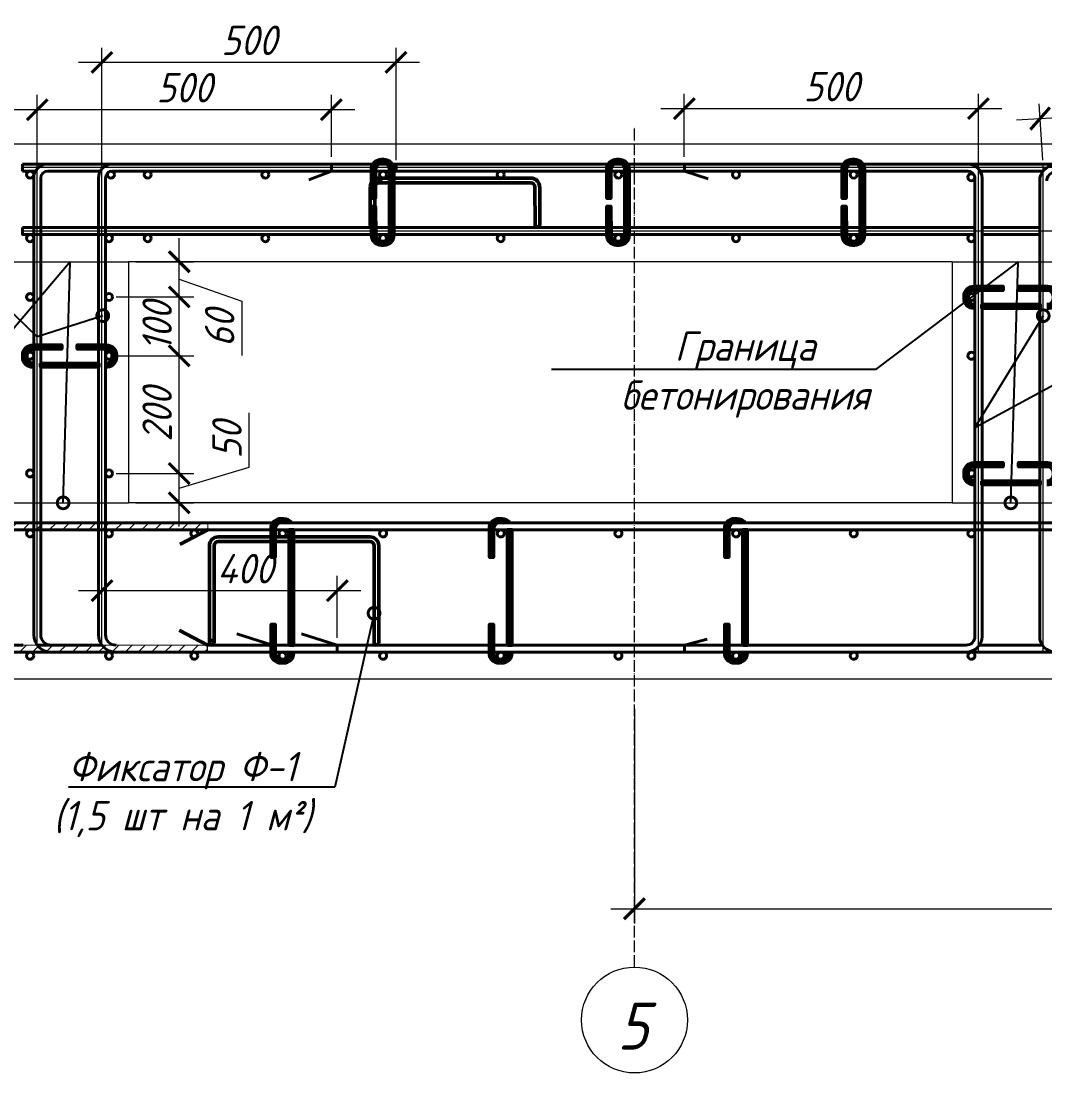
# Model space of a CAD drawing. Header units: millimetres. Extents: x 504091 to 2165846, y 135022 to 442887.
# Drawn here: x 1037209 to 1038949, y 185006 to 186795 of the extents above; entities that cross this region are included whole.
import ezdxf
from ezdxf import colors
from ezdxf.entities.mleader import LeaderData, LeaderLine
from ezdxf.math import Vec2, Vec3

# ---------------------------------------------------------------- set-up
doc = ezdxf.new("R2010")
doc.units = ezdxf.units.MM
doc.linetypes.add('ADSK_Линия сетки', pattern=[25, 20, -2.5, 0, -2.5])
doc.linetypes.add('осеваяX2', pattern=[4, 2.5, -0.5, 0.5, -0.5])
doc.layers.get('Defpoints').update_dxf_attribs({"color": 255})
doc.layers.add('!Defpoints', color=255, linetype='Continuous', lineweight=5, plot=False)
for name, color, linetype, lineweight in [('Арматура 12', 26, 'Continuous', 50), ('К_Арматура 8', 134, 'Continuous', 50), ('КР_Арматура 12', 174, 'Continuous', 40), ('Монолит тонкий', 204, 'Continuous', 9), ('ОПАЛУБКА', 32, 'Continuous', 30), ('Оси', 165, 'осеваяX2', 13), ('Размер', 7, 'Continuous', 13), ('Размеры КР', 164, 'Continuous', 9)]:
    doc.layers.add(name, color=color, linetype=linetype, lineweight=lineweight)
doc.styles.add('GOST 2.304_new', font='isocpeur.ttf', dxfattribs={"width": 0.9, "oblique": 15})
doc.linetypes.add('зигзаг', pattern='A,0.00254,-5.08,[131,ltypeshp.shx,S=5.08,R=0,X=-5.08,Y=0],-10.16,[131,ltypeshp.shx,S=5.08,R=180,X=5.08,Y=0],-5.08', length=20.32254)
doc.dimstyles.new('SPDS 1_20', dxfattribs={"dimscale": 20, "dimtxt": 2.5, "dimasz": 1.77, "dimexe": 1.25, "dimexo": 0.625, "dimtad": 1, "dimdec": 0, "dimrnd": 0.001, "dimtxsty": 'GOST 2.304_new', "dimblk": 'ARCHTICK', "dimcen": 2.5, "dimdle": 2, "dimclrt": 256, "dimadec": 0, "dimazin": 2, "dimtfac": 0.75, "dimtdec": 0, "dimtmove": 1, "dimatfit": 3, "dimfxl": 0, "dimtolj": 1, "dimlwd": 9, "dimlwe": 9, "dimarcsym": 0})

# ---------------------------------------------------------------- blocks, each defined once
blk = doc.blocks.new('_ArchTick')
at = {"color": 0, "linetype": 'ByBlock', "const_width": 0.15}
blk.add_lwpolyline([(-0.5, -0.5), (0.5, 0.5)], dxfattribs=at)
blk = doc.blocks.new('*D1926')
at = {"layer": 'Defpoints', "color": 0, "lineweight": 20, "transparency": 16777216}
for p in [(1038251.5, 185637.5), (1046151.5, 185470.9), (1046151.5, 185285.4)]:
    blk.add_point(p, dxfattribs=at)
at = {"layer": 'Размеры КР', "color": 0, "lineweight": 9, "transparency": 16777216}
for p, q in [((1038251.5, 185625), (1038251.5, 185260.4)), ((1046151.5, 185458.4), (1046151.5, 185260.4)), ((1038211.5, 185285.4), (1046191.5, 185285.4))]:
    blk.add_line(p, q, dxfattribs=at)
at = {"layer": 'Размеры КР', "color": 0, "lineweight": 9, "transparency": 16777216, "xscale": 35.4, "yscale": 35.4, "zscale": 35.4, "rotation": 180}
blk.add_blockref('_ArchTick', (1038251.5, 185285.4), dxfattribs=at)
at = {"layer": 'Размеры КР', "color": 0, "lineweight": 9, "transparency": 16777216, "xscale": 35.4, "yscale": 35.4, "zscale": 35.4}
blk.add_blockref('_ArchTick', (1046151.5, 185285.4), dxfattribs=at)
at = {"layer": 'Размеры КР', "lineweight": 20, "transparency": 16777216, "insert": (1042201.5, 185322.9), "char_height": 50, "attachment_point": 5, "style": 'GOST 2.304_new'}
blk.add_mtext('\\A1;7900', dxfattribs=at)
blk = doc.blocks.new('_DotSmall')
at = {"color": 0, "linetype": 'ByBlock', "lineweight": 35, "const_width": 0.5}
blk.add_lwpolyline([(-0.0625, 0, 1), (0.0625, 0, 1)], format="xyb", close=True, dxfattribs=at)
blk = doc.blocks.new('A$C433aea4c')
at = {"layer": 'К_Арматура 8', "ltscale": 40}
for p, q in [((98.2, 40.5), (356.2, 40.5)), ((83.2, 25.5), (83.2, -139.5)), ((91.2, 25.5), (91.2, -139.5)), ((98.2, 32.5), (356.2, 32.5)), ((363.2, 25.5), (363.2, -139.5)), ((371.2, 25.5), (371.2, -139.5))]:
    blk.add_line(p, q, dxfattribs=at)
blk.add_circle((87.2, -139.5), 4, dxfattribs=at)
for centre, radius, start, end in [((98.2, 25.5), 15, 90, 180), ((356.2, 25.5), 15, 0, 90), ((98.2, 25.5), 7, 90, 180), ((356.2, 25.5), 7, 0, 90), ((367.2, -139.5), 4, 180, 0)]:
    blk.add_arc(centre, radius, start, end, dxfattribs=at)
blk = doc.blocks.new('*D1928')
at = {"layer": 'Defpoints', "color": 0, "lineweight": 20, "transparency": 16777216}
for p in [(1037346.2, 185826), (1037346.2, 185785.3), (1037746.2, 185733.4)]:
    blk.add_point(p, dxfattribs=at)
at = {"layer": 'Размеры КР', "color": 0, "lineweight": 9, "transparency": 16777216}
for p, q in [((1037346.2, 185797.8), (1037346.2, 185851)), ((1037746.2, 185745.9), (1037746.2, 185851)), ((1037786.2, 185826), (1037306.2, 185826))]:
    blk.add_line(p, q, dxfattribs=at)
at = {"layer": 'Размеры КР', "color": 0, "lineweight": 9, "transparency": 16777216, "xscale": 35.4, "yscale": 35.4, "zscale": 35.4, "rotation": 180}
blk.add_blockref('_ArchTick', (1037346.2, 185826), dxfattribs=at)
at = {"layer": 'Размеры КР', "color": 0, "lineweight": 9, "transparency": 16777216, "xscale": 35.4, "yscale": 35.4, "zscale": 35.4}
blk.add_blockref('_ArchTick', (1037746.2, 185826), dxfattribs=at)
at = {"layer": 'Размеры КР', "lineweight": 20, "transparency": 16777216, "insert": (1037589.8, 185863.5), "char_height": 50, "attachment_point": 5, "style": 'GOST 2.304_new'}
blk.add_mtext('\\A1;400', dxfattribs=at)
blk = doc.blocks.new('*D1950')
at = {"layer": 'Defpoints', "color": 0, "lineweight": 20, "transparency": 16777216}
for p in [(1037358.2, 186025.4), (1037477.6, 186025.4), (1037391.2, 185975.4)]:
    blk.add_point(p, dxfattribs=at)
at = {"layer": 'Размеры КР', "color": 0, "lineweight": 9, "transparency": 16777216}
for p, q in [((1037596.3, 186036), (1037596.3, 186128.4)), ((1037477.6, 185935.4), (1037477.6, 186065.4)), ((1037477.6, 186000.4), (1037596.3, 186036)), ((1037370.7, 186025.4), (1037502.6, 186025.4)), ((1037403.7, 185975.4), (1037502.6, 185975.4))]:
    blk.add_line(p, q, dxfattribs=at)
at = {"layer": 'Размеры КР', "color": 0, "lineweight": 9, "transparency": 16777216, "xscale": 35.4, "yscale": 35.4, "zscale": 35.4}
for p, rotation in [((1037477.6, 186025.4), 90), ((1037477.6, 185975.4), 270)]:
    blk.add_blockref('_ArchTick', p, dxfattribs=dict(at, rotation=rotation))
at = {"layer": 'Размеры КР', "lineweight": 20, "transparency": 16777216, "insert": (1037558.8, 186082.2), "char_height": 50, "attachment_point": 5, "rotation": 90, "style": 'GOST 2.304_new'}
blk.add_mtext('\\A1;50', dxfattribs=at)
blk = doc.blocks.new('*D1951')
at = {"layer": 'Defpoints', "color": 0, "lineweight": 20, "transparency": 16777216}
for p in [(1037358.2, 186225.4), (1037477.6, 186225.4), (1037358.2, 186025.4)]:
    blk.add_point(p, dxfattribs=at)
at = {"layer": 'Размеры КР', "color": 0, "lineweight": 9, "transparency": 16777216}
for p, q in [((1037477.6, 185985.4), (1037477.6, 186265.4)), ((1037370.7, 186225.4), (1037502.6, 186225.4)), ((1037370.7, 186025.4), (1037502.6, 186025.4))]:
    blk.add_line(p, q, dxfattribs=at)
at = {"layer": 'Размеры КР', "color": 0, "lineweight": 9, "transparency": 16777216, "xscale": 35.4, "yscale": 35.4, "zscale": 35.4}
for p, rotation in [((1037477.6, 186225.4), 90), ((1037477.6, 186025.4), 270)]:
    blk.add_blockref('_ArchTick', p, dxfattribs=dict(at, rotation=rotation))
at = {"layer": 'Размеры КР', "lineweight": 20, "transparency": 16777216, "insert": (1037440.1, 186125.4), "char_height": 50, "attachment_point": 5, "rotation": 90, "style": 'GOST 2.304_new'}
blk.add_mtext('\\A1;200', dxfattribs=at)
blk = doc.blocks.new('*D1952')
at = {"layer": 'Defpoints', "color": 0, "lineweight": 20, "transparency": 16777216}
for p in [(1037358.2, 186325.4), (1037477.6, 186325.4), (1037358.2, 186225.4)]:
    blk.add_point(p, dxfattribs=at)
at = {"layer": 'Размеры КР', "color": 0, "lineweight": 9, "transparency": 16777216}
for p, q in [((1037477.6, 186185.4), (1037477.6, 186365.4)), ((1037370.7, 186325.4), (1037502.6, 186325.4)), ((1037370.7, 186225.4), (1037502.6, 186225.4))]:
    blk.add_line(p, q, dxfattribs=at)
at = {"layer": 'Размеры КР', "color": 0, "lineweight": 9, "transparency": 16777216, "xscale": 35.4, "yscale": 35.4, "zscale": 35.4}
for p, rotation in [((1037477.6, 186325.4), 90), ((1037477.6, 186225.4), 270)]:
    blk.add_blockref('_ArchTick', p, dxfattribs=dict(at, rotation=rotation))
at = {"layer": 'Размеры КР', "lineweight": 20, "transparency": 16777216, "insert": (1037440.1, 186275.4), "char_height": 50, "attachment_point": 5, "rotation": 90, "style": 'GOST 2.304_new'}
blk.add_mtext('\\A1;100', dxfattribs=at)
blk = doc.blocks.new('*D1953')
at = {"layer": 'Defpoints', "color": 0, "lineweight": 20, "transparency": 16777216}
for p in [(1037391.2, 186385.4), (1037477.6, 186385.4), (1037358.2, 186325.4)]:
    blk.add_point(p, dxfattribs=at)
at = {"layer": 'Размеры КР', "color": 0, "lineweight": 9, "transparency": 16777216}
for p, q in [((1037477.6, 186285.4), (1037477.6, 186425.4)), ((1037403.7, 186385.4), (1037502.6, 186385.4)), ((1037477.6, 186355.4), (1037583.8, 186318.3)), ((1037370.7, 186325.4), (1037502.6, 186325.4)), ((1037583.8, 186318.3), (1037583.8, 186225.9))]:
    blk.add_line(p, q, dxfattribs=at)
at = {"layer": 'Размеры КР', "color": 0, "lineweight": 9, "transparency": 16777216, "xscale": 35.4, "yscale": 35.4, "zscale": 35.4}
for p, rotation in [((1037477.6, 186385.4), 90), ((1037477.6, 186325.4), 270)]:
    blk.add_blockref('_ArchTick', p, dxfattribs=dict(at, rotation=rotation))
at = {"layer": 'Размеры КР', "lineweight": 20, "transparency": 16777216, "insert": (1037546.3, 186272.1), "char_height": 50, "attachment_point": 5, "rotation": 90, "style": 'GOST 2.304_new'}
blk.add_mtext('\\A1;60', dxfattribs=at)
blk = doc.blocks.new('*D1954')
at = {"layer": 'Defpoints', "color": 0, "lineweight": 20, "transparency": 16777216}
for p in [(1039440.5, 186660.1), (1039445.7, 186576.7), (1038946.2, 186545.4)]:
    blk.add_point(p, dxfattribs=at)
at = {"layer": 'Размеры КР', "color": 0, "lineweight": 9, "transparency": 16777216}
for p, q in [((1039444.9, 186589.2), (1039438.9, 186685)), ((1038901.1, 186626.3), (1039480.4, 186662.6)), ((1038945.5, 186557.9), (1038939.5, 186653.7))]:
    blk.add_line(p, q, dxfattribs=at)
at = {"layer": 'Размеры КР', "color": 0, "lineweight": 9, "transparency": 16777216, "xscale": 35.4, "yscale": 35.4, "zscale": 35.4}
for p, rotation in [((1039440.5, 186660.1), 3.586436137885554), ((1038941, 186628.8), 183.5864361378856)]:
    blk.add_blockref('_ArchTick', p, dxfattribs=dict(at, rotation=rotation))
at = {"layer": 'Размеры КР', "lineweight": 20, "transparency": 16777216, "insert": (1039188.4, 186681.8), "char_height": 50, "attachment_point": 5, "rotation": 3.5864, "style": 'GOST 2.304_new'}
blk.add_mtext('\\A1;500', dxfattribs=at)
blk = doc.blocks.new('*D1955')
at = {"layer": 'Defpoints', "color": 0, "lineweight": 20, "transparency": 16777216}
for p in [(1038836.2, 186645.6), (1038336.2, 186551.4), (1038836.2, 186525.7)]:
    blk.add_point(p, dxfattribs=at)
at = {"layer": 'Размеры КР', "color": 0, "lineweight": 9, "transparency": 16777216}
for p, q in [((1038336.2, 186563.9), (1038336.2, 186670.6)), ((1038836.2, 186538.2), (1038836.2, 186670.6)), ((1038296.2, 186645.6), (1038876.2, 186645.6))]:
    blk.add_line(p, q, dxfattribs=at)
at = {"layer": 'Размеры КР', "color": 0, "lineweight": 9, "transparency": 16777216, "xscale": 35.4, "yscale": 35.4, "zscale": 35.4, "rotation": 180}
blk.add_blockref('_ArchTick', (1038336.2, 186645.6), dxfattribs=at)
at = {"layer": 'Размеры КР', "color": 0, "lineweight": 9, "transparency": 16777216, "xscale": 35.4, "yscale": 35.4, "zscale": 35.4}
blk.add_blockref('_ArchTick', (1038836.2, 186645.6), dxfattribs=at)
at = {"layer": 'Размеры КР', "lineweight": 20, "transparency": 16777216, "insert": (1038586.2, 186683.1), "char_height": 50, "attachment_point": 5, "style": 'GOST 2.304_new'}
blk.add_mtext('\\A1;500', dxfattribs=at)
blk = doc.blocks.new('*D1956')
at = {"layer": 'Defpoints', "color": 0, "lineweight": 20, "transparency": 16777216}
for p in [(1037346.2, 186724.2), (1037346.2, 186567.5), (1037846.2, 186545.4)]:
    blk.add_point(p, dxfattribs=at)
at = {"layer": 'Размеры КР', "color": 0, "lineweight": 9, "transparency": 16777216}
for p, q in [((1037346.2, 186580), (1037346.2, 186749.2)), ((1037846.2, 186557.9), (1037846.2, 186749.2)), ((1037886.2, 186724.2), (1037306.2, 186724.2))]:
    blk.add_line(p, q, dxfattribs=at)
at = {"layer": 'Размеры КР', "color": 0, "lineweight": 9, "transparency": 16777216, "xscale": 35.4, "yscale": 35.4, "zscale": 35.4, "rotation": 180}
blk.add_blockref('_ArchTick', (1037346.2, 186724.2), dxfattribs=at)
at = {"layer": 'Размеры КР', "color": 0, "lineweight": 9, "transparency": 16777216, "xscale": 35.4, "yscale": 35.4, "zscale": 35.4}
blk.add_blockref('_ArchTick', (1037846.2, 186724.2), dxfattribs=at)
at = {"layer": 'Размеры КР', "lineweight": 20, "transparency": 16777216, "insert": (1037596.2, 186761.7), "char_height": 50, "attachment_point": 5, "style": 'GOST 2.304_new'}
blk.add_mtext('\\A1;500', dxfattribs=at)
blk = doc.blocks.new('*D1957')
at = {"layer": 'Defpoints', "color": 0, "lineweight": 20, "transparency": 16777216}
for p in [(1037236.2, 186643.8), (1037236.2, 186570), (1037736.2, 186551.4)]:
    blk.add_point(p, dxfattribs=at)
at = {"layer": 'Размеры КР', "color": 0, "lineweight": 9, "transparency": 16777216}
for p, q in [((1037236.2, 186582.5), (1037236.2, 186668.8)), ((1037736.2, 186563.9), (1037736.2, 186668.8)), ((1037776.2, 186643.8), (1037196.2, 186643.8))]:
    blk.add_line(p, q, dxfattribs=at)
at = {"layer": 'Размеры КР', "color": 0, "lineweight": 9, "transparency": 16777216, "xscale": 35.4, "yscale": 35.4, "zscale": 35.4, "rotation": 180}
blk.add_blockref('_ArchTick', (1037236.2, 186643.8), dxfattribs=at)
at = {"layer": 'Размеры КР', "color": 0, "lineweight": 9, "transparency": 16777216, "xscale": 35.4, "yscale": 35.4, "zscale": 35.4}
blk.add_blockref('_ArchTick', (1037736.2, 186643.8), dxfattribs=at)
at = {"layer": 'Размеры КР', "lineweight": 20, "transparency": 16777216, "insert": (1037486.2, 186681.3), "char_height": 50, "attachment_point": 5, "style": 'GOST 2.304_new'}
blk.add_mtext('\\A1;500', dxfattribs=at)
blk = doc.blocks.new('A$Ce55ac447')
at = {"layer": 'К_Арматура 8', "ltscale": 40}
for p, q in [((-7.2, 21.1), (250.3, 37.5)), ((-6.7, 13.1), (250.8, 29.5)), ((258.2, 23), (262.4, -41.2)), ((266.2, 23.5), (270.4, -40.7)), ((-21.2, 5.1), (-17, -59.1)), ((-13.2, 5.6), (-9, -58.6))]:
    blk.add_line(p, q, dxfattribs=at)
blk.add_circle((-13, -58.8), 4, dxfattribs=at)
for centre, radius, start, end in [((251.2, 22.6), 15, 3.6597, 93.6597), ((-6.3, 6.1), 15, 93.6597, 183.6597), ((251.2, 22.6), 7, 3.6597, 93.6597), ((-6.3, 6.1), 7, 93.6597, 183.6597), ((266.4, -40.9), 4, 183.6597, 3.6597)]:
    blk.add_arc(centre, radius, start, end, dxfattribs=at)

msp = doc.modelspace()

# ---------------------------------------------------------------- hatches: boundary and pattern name
at = {"layer": 'Размер', "lineweight": 13, "transparency": 33554687}
h = msp.add_hatch(dxfattribs=at)
h.set_pattern_fill('ANSI31', color=256, scale=5)
h.set_pattern_definition([(45, (-17287.198, -22023.362), (-11.22532015, 11.22532015), [])])
edge = h.paths.add_edge_path()
edge.add_line((1037526.218, 185941.3877), (1036941.2328, 185941.3877))
edge.add_arc((1036941.2328, 185919.4877), 21.9, 90, 180)
edge.add_line((1036919.3328, 185919.4877), (1036919.3328, 185743.2877))
edge.add_arc((1036941.2328, 185743.2877), 21.9, 180, 270)
edge.add_line((1036941.2328, 185721.3877), (1037525.4349, 185721.3877))
edge.add_line((1037525.4349, 185721.3877), (1037525.4349, 185733.3877))
edge.add_line((1037525.4349, 185733.3877), (1036941.2328, 185733.3877))
edge.add_arc((1036941.2328, 185743.2877), 9.9, 180, 270, ccw=False)
edge.add_line((1036931.3328, 185743.2877), (1036931.3328, 185919.4877))
edge.add_arc((1036941.2328, 185919.4877), 9.9, 90, 180, ccw=False)
edge.add_line((1036941.2328, 185929.3877), (1037526.218, 185929.3877))
edge.add_line((1037526.218, 185929.3877), (1037526.218, 185941.3877))

# ---------------------------------------------------------------- linework, layer by layer
at = {"layer": '!Defpoints', "lineweight": 15, "ltscale": 100}
for p, q in [((1037236.2412, 185731.3697), (1037236.2412, 186585.3979)), ((1037346.2412, 185731.3697), (1037346.2412, 186585.3979))]:
    msp.add_line(p, q, dxfattribs=at)
at = {"layer": '!Defpoints', "lineweight": 20}
for p, q in [((1038993.4328, 186545.3979), (1037211.2412, 186545.3979)), ((1038996.814, 186437.3979), (1037211.2412, 186437.3979))]:
    msp.add_line(p, q, dxfattribs=at)
for points in [[(1038836.2412, 185721.3877), (1038836.2412, 186551.3979)], [(1038946.2412, 185721.3877), (1038946.2412, 186551.3979)]]:
    msp.add_lwpolyline(points, dxfattribs=at)
at = {"layer": 'Арматура 12', "lineweight": 53, "ltscale": 20}
for p, q in [((1037526.218, 185929.3877), (1037478.7918, 185904.6011)), ((1037525.4349, 185733.3877), (1037478.0087, 185758.1743))]:
    msp.add_line(p, q, dxfattribs=at)
for points in [[(1037835.7527, 186542.6446, 0.410693838), (1037825.2276, 186552.9256), (1037821.3823, 186552.9209, 0.414213562), (1037810.8952, 186542.408), (1037810.9551, 186493.4925), (1037804.9551, 186493.4851), (1037804.8952, 186542.4007, -0.414213562), (1037821.375, 186558.9209), (1037825.2203, 186558.9256, -0.420495668), (1037841.7534, 186542.0881, -0.420495668)], [(1038235.7527, 186542.6446, 0.410693838), (1038225.2276, 186552.9256), (1038221.3823, 186552.9209, 0.414213562), (1038210.8952, 186542.408), (1038210.9551, 186493.4925), (1038204.9551, 186493.4851), (1038204.8952, 186542.4007, -0.414213562), (1038221.375, 186558.9209), (1038225.2203, 186558.9256, -0.420495668), (1038241.7534, 186542.0881, -0.420495668)], [(1038635.7527, 186542.6446, 0.410693838), (1038625.2276, 186552.9256), (1038621.3823, 186552.9209, 0.414213562), (1038610.8952, 186542.408), (1038610.9551, 186493.4925), (1038604.9551, 186493.4851), (1038604.8952, 186542.4007, -0.414213562), (1038621.375, 186558.9209), (1038625.2203, 186558.9256, -0.420495668), (1038641.7534, 186542.0881, -0.420495668)], [(1037841.8881, 186431.9703), (1037841.8903, 186430.2141, -0.414213562), (1037825.4105, 186413.6939), (1037821.5652, 186413.6892, -0.414213562), (1037805.045, 186430.169), (1037804.9851, 186479.0989), (1037810.9851, 186479.1062), (1037811.045, 186430.1764, 0.414213562), (1037821.5579, 186419.6892), (1037825.4031, 186419.6939, 0.414213562), (1037835.8903, 186430.2068), (1037835.8881, 186431.9629)], [(1038241.8881, 186431.9703), (1038241.8903, 186430.2141, -0.414213562), (1038225.4105, 186413.6939), (1038221.5652, 186413.6892, -0.414213562), (1038205.045, 186430.169), (1038204.9851, 186479.0989), (1038210.9851, 186479.1062), (1038211.045, 186430.1764, 0.414213562), (1038221.5579, 186419.6892), (1038225.4031, 186419.6939, 0.414213562), (1038235.8903, 186430.2068), (1038235.8881, 186431.9629)], [(1038641.8881, 186431.9703), (1038641.8903, 186430.2141, -0.414213562), (1038625.4105, 186413.6939), (1038621.5652, 186413.6892, -0.414213562), (1038605.045, 186430.169), (1038604.9851, 186479.0989), (1038610.9851, 186479.1062), (1038611.045, 186430.1764, 0.414213562), (1038621.5579, 186419.6892), (1038625.4031, 186419.6939, 0.414213562), (1038635.8903, 186430.2068), (1038635.8881, 186431.9629)], [(1038830.2412, 186306.3332), (1038828.7412, 186306.3332, -0.414213562), (1038812.2412, 186322.8332), (1038812.2412, 186326.6785, -0.414213562), (1038828.7412, 186343.1785), (1038877.6711, 186343.1785), (1038877.6711, 186337.1785), (1038828.7412, 186337.1785, 0.414213562), (1038818.2412, 186326.6785), (1038818.2412, 186322.8332, 0.414213562), (1038828.7412, 186312.3332), (1038830.2412, 186312.3332)], [(1038952.2412, 186312.4389, 0.460305877), (1038964.2412, 186322.8332), (1038964.2412, 186326.6785, 0.414213562), (1038953.7412, 186337.1785), (1038904.8256, 186337.1785), (1038904.8256, 186343.1785), (1038953.7412, 186343.1785, -0.414213562), (1038970.2412, 186326.6785), (1038970.2412, 186322.8332, -0.441038441), (1038952.2412, 186306.3845, -0.242110317)], [(1037230.2412, 186206.3332), (1037228.7412, 186206.3332, -0.414213562), (1037212.2412, 186222.8332), (1037212.2412, 186226.6785, -0.414213562), (1037228.7412, 186243.1785), (1037277.6711, 186243.1785), (1037277.6711, 186237.1785), (1037228.7412, 186237.1785, 0.414213562), (1037218.2412, 186226.6785), (1037218.2412, 186222.8332, 0.414213562), (1037228.7412, 186212.3332), (1037230.2412, 186212.3332)], [(1037352.2412, 186212.4389, 0.460305877), (1037364.2412, 186222.8332), (1037364.2412, 186226.6785, 0.414213562), (1037353.7412, 186237.1785), (1037304.8256, 186237.1785), (1037304.8256, 186243.1785), (1037353.7412, 186243.1785, -0.414213562), (1037370.2412, 186226.6785), (1037370.2412, 186222.8332, -0.441038441), (1037352.2412, 186206.3845, -0.242110317)], [(1038830.2412, 186006.3332), (1038828.7412, 186006.3332, -0.414213562), (1038812.2412, 186022.8332), (1038812.2412, 186026.6785, -0.414213562), (1038828.7412, 186043.1785), (1038877.6711, 186043.1785), (1038877.6711, 186037.1785), (1038828.7412, 186037.1785, 0.414213562), (1038818.2412, 186026.6785), (1038818.2412, 186022.8332, 0.414213562), (1038828.7412, 186012.3332), (1038830.2412, 186012.3332)], [(1038952.2412, 186012.4389, 0.460305877), (1038964.2412, 186022.8332), (1038964.2412, 186026.6785, 0.414213562), (1038953.7412, 186037.1785), (1038904.8256, 186037.1785), (1038904.8256, 186043.1785), (1038953.7412, 186043.1785, -0.414213562), (1038970.2412, 186026.6785), (1038970.2412, 186022.8332, -0.441038441), (1038952.2412, 186006.3845, -0.242110317)], [(1037659.0597, 185941.3877, 0.106610568), (1037654.7475, 185942.2916), (1037650.9022, 185942.2916, 0.414213562), (1037640.4022, 185931.7916), (1037640.4022, 185882.8759), (1037634.4022, 185882.8759), (1037634.4022, 185931.7916, -0.414213562), (1037650.9022, 185948.2916), (1037654.7475, 185948.2916, -0.242110317), (1037668.1811, 185941.3877, -0.242110317)], [(1038030.0663, 185941.3927, 0.106610568), (1038025.754, 185942.2966), (1038021.9087, 185942.2966, 0.414213562), (1038011.4087, 185931.7966), (1038011.4087, 185882.8809), (1038005.4087, 185882.8809), (1038005.4087, 185931.7966, -0.414213562), (1038021.9087, 185948.2966), (1038025.754, 185948.2966, -0.242110317), (1038039.1877, 185941.3927, -0.242110317)], [(1038430.0663, 185941.3927, 0.106610568), (1038425.754, 185942.2966), (1038421.9087, 185942.2966, 0.414213562), (1038411.4087, 185931.7966), (1038411.4087, 185882.8809), (1038405.4087, 185882.8809), (1038405.4087, 185931.7966, -0.414213562), (1038421.9087, 185948.2966), (1038425.754, 185948.2966, -0.242110317), (1038439.1877, 185941.3927, -0.242110317)], [(1037671.2475, 185721.3877), (1037671.2475, 185719.6316, -0.414213562), (1037654.7475, 185703.1316), (1037650.9022, 185703.1316, -0.414213562), (1037634.4022, 185719.6316), (1037634.4022, 185768.5614), (1037640.4022, 185768.5614), (1037640.4022, 185719.6316, 0.414213562), (1037650.9022, 185709.1316), (1037654.7475, 185709.1316, 0.414213562), (1037665.2475, 185719.6316), (1037665.2475, 185721.3877)], [(1038042.254, 185721.3927), (1038042.254, 185719.6366, -0.414213562), (1038025.754, 185703.1366), (1038021.9087, 185703.1366, -0.414213562), (1038005.4087, 185719.6366), (1038005.4087, 185768.5664), (1038011.4087, 185768.5664), (1038011.4087, 185719.6366, 0.414213562), (1038021.9087, 185709.1366), (1038025.754, 185709.1366, 0.414213562), (1038036.254, 185719.6366), (1038036.254, 185721.3927)], [(1038442.254, 185721.3927), (1038442.254, 185719.6366, -0.414213562), (1038425.754, 185703.1366), (1038421.9087, 185703.1366, -0.414213562), (1038405.4087, 185719.6366), (1038405.4087, 185768.5664), (1038411.4087, 185768.5664), (1038411.4087, 185719.6366, 0.414213562), (1038421.9087, 185709.1366), (1038425.754, 185709.1366, 0.414213562), (1038436.254, 185719.6366), (1038436.254, 185721.3927)]]:
    msp.add_lwpolyline(points, format="xyb", dxfattribs=at)
for points in [[(1037835.8903, 186430.2068), (1037835.7527, 186542.6446)], [(1037841.7525, 186542.783), (1037841.8903, 186430.2141)], [(1038235.8903, 186430.2068), (1038235.7527, 186542.6446)], [(1038241.7525, 186542.783), (1038241.8903, 186430.2141)], [(1038635.8903, 186430.2068), (1038635.7527, 186542.6446)], [(1038641.7525, 186542.783), (1038641.8903, 186430.2141)]]:
    msp.add_lwpolyline(points, dxfattribs=at)
for points in [[(1038842.2412, 186312.3332), (1038940.2412, 186312.3332), (1038940.2412, 186306.3332), (1038842.2412, 186306.3332)], [(1037242.2412, 186212.3332), (1037340.2412, 186212.3332), (1037340.2412, 186206.3332), (1037242.2412, 186206.3332)], [(1038842.2412, 186012.3332), (1038940.2412, 186012.3332), (1038940.2412, 186006.3332), (1038842.2412, 186006.3332)], [(1037665.2475, 185733.3877), (1037665.2475, 185929.3877), (1037671.2475, 185929.3877), (1037671.2475, 185733.3877)], [(1038036.254, 185733.3927), (1038036.254, 185929.3927), (1038042.254, 185929.3927), (1038042.254, 185733.3927)], [(1038436.254, 185733.3927), (1038436.254, 185929.3927), (1038442.254, 185929.3927), (1038442.254, 185733.3927)]]:
    msp.add_lwpolyline(points, close=True, dxfattribs=at)
at = {"layer": 'Арматура 12', "lineweight": 53, "ltscale": 20, "const_width": 2}
msp.add_lwpolyline([(1037112.6972, 185941.3877), (1036941.2328, 185941.3877, 0.414213562), (1036919.3328, 185919.4877), (1036919.3328, 185743.2877, 0.414213562), (1036941.2328, 185721.3877), (1037525.4349, 185721.3877), (1037525.4349, 185733.3877), (1036941.2328, 185733.3877, -0.414213562), (1036931.3328, 185743.2877), (1036931.3328, 185919.4877, -0.414213562), (1036941.2328, 185929.3877), (1037109.6197, 185929.3877)], format="xyb", dxfattribs=at)
msp.add_lwpolyline([(1037116.4028, 185929.3877), (1037526.218, 185929.3877), (1037526.218, 185941.3877), (1037122.6409, 185941.3877)], dxfattribs=at)
at = {"layer": 'КР_Арматура 12', "ltscale": 12}
for p, q in [((1038993.2449, 186551.3979), (1037211.2412, 186551.3979)), ((1037211.2412, 186551.3979), (1037211.2412, 186539.3979)), ((1037233.4566, 186539.3979), (1037211.2412, 186539.3979)), ((1037343.4566, 186539.3979), (1037254.2412, 186539.3979)), ((1038336.2412, 186539.3979), (1037364.2412, 186539.3979)), ((1037736.2412, 186539.3979), (1037697.9155, 186524.3817)), ((1037736.2412, 186539.3979), (1037736.2412, 186551.3979)), ((1037736.2412, 186539.3979), (1037736.2412, 186551.3979)), ((1037846.2412, 186539.3979), (1037805.96, 186515.8251)), ((1037846.2412, 186539.3979), (1037846.2412, 186551.3979)), ((1038336.2412, 186539.3979), (1038376.5742, 186526.0167)), ((1038946.2412, 186539.3979), (1038839.0445, 186539.3979)), ((1038830.2671, 186443.3979), (1037211.2412, 186443.3979)), ((1038940.2412, 186443.3979), (1038842.2671, 186443.3979)), ((1041030.367, 185929.3877), (1037116.4028, 185929.3877)), ((1041030.3675, 185941.3877), (1037122.6409, 185941.3877)), ((1037636.2412, 185733.3877), (1037575.6833, 185752.5203)), ((1037746.2412, 185733.3877), (1037685.6833, 185752.5203)), ((1037212.2412, 185733.3877), (1037116.4028, 185733.3877)), ((1037346.2412, 185733.3877), (1037236.2412, 185733.3877)), ((1038336.2412, 185733.3877), (1038374.819, 185743.6514)), ((1037525.4349, 185721.3877), (1036911.2412, 185721.3877)), ((1045991.3603, 185721.3877), (1037116.4028, 185721.3877))]:
    msp.add_line(p, q, dxfattribs=at)
for points in [[(1038952.2412, 186522.7414, -0.395996471), (1038966.3029, 186537.712), (1039446.2412, 186567.7931), (1039445.4906, 186579.7696), (1038965.5522, 186549.6885, 0.395996471), (1038940.2412, 186522.7414, -0.395996471)], [(1037260.2412, 185721.3877, -0.414213562), (1037230.2412, 185751.3877), (1037230.2412, 186527.3979, -0.414213562), (1037254.2412, 186551.3979), (1037626.2412, 186551.3979)], [(1037260.2412, 185733.3877, -0.414213562), (1037242.2412, 185751.3877), (1037242.2412, 186527.3979, -0.414213562), (1037254.2412, 186539.3979), (1037343.4566, 186539.3979)], [(1037370.2412, 185721.3877, -0.414213562), (1037340.2412, 185751.3877), (1037340.2412, 186527.3979, -0.414213562), (1037364.2412, 186551.3979), (1037736.2412, 186551.3979)], [(1037370.2412, 185733.3877, -0.414213562), (1037352.2412, 185751.3877), (1037352.2412, 186527.3979, -0.414213562), (1037364.2412, 186539.3979), (1037736.2412, 186539.3979)], [(1038830.2412, 185748.3876), (1038830.2703, 186527.3795, 0.414213562), (1038818.2707, 186539.3799), (1038336.2412, 186539.3979)], [(1038842.2412, 185748.3871), (1038842.2703, 186527.379, 0.414213562), (1038818.2712, 186551.3799), (1038336.2417, 186551.3979)], [(1038336.2412, 185733.3877), (1038815.2412, 185733.3877, 0.414213562), (1038830.2412, 185748.3877), (1038830.2703, 186527.3804)], [(1038815.2416, 185721.3877, 0.414208834), (1038842.2412, 185748.3877), (1038842.2703, 186527.3805)], [(1038967.2408, 185721.3877, -0.414208834), (1038940.2412, 185748.3877), (1038940.2412, 186522.7414)], [(1039446.2412, 185721.3877), (1038967.2412, 185721.3877, -0.414213562), (1038940.2412, 185748.3877), (1038940.2412, 186522.7414)], [(1037520.2097, 185721.3877), (1045835.3603, 185721.3877, 0.000004021), (1045835.3607, 185721.3877, 0.000004021)]]:
    msp.add_lwpolyline(points, format="xyb", dxfattribs=at)
for points in [[(1037364.2412, 186539.3979), (1037626.2412, 186539.3979)], [(1038336.2412, 186539.3979), (1038336.2412, 186551.3979)], [(1038336.2412, 186539.3979), (1038336.2412, 186551.3979)], [(1038830.2667, 186431.3979), (1037211.2412, 186431.3979), (1037211.2412, 186443.3979)], [(1038940.2412, 186431.3979), (1038842.2667, 186431.3979)], [(1037525.4349, 185733.3877), (1038815.2412, 185733.3877)], [(1037636.2412, 185733.3877), (1037636.2412, 185721.3877)], [(1037746.2412, 185733.3877), (1037746.2412, 185721.3877)], [(1038336.2412, 185721.3877), (1038336.2412, 185733.3877)], [(1038837.6912, 185733.3877), (1038944.7913, 185733.3877)]]:
    msp.add_lwpolyline(points, dxfattribs=at)
for centre in [(1037224.2414, 186533.3872), (1037361.485, 186533.3872), (1037424.1215, 186533.3872), (1037624.1215, 186533.3872), (1037824.1215, 186533.3872), (1038024.1215, 186533.3872), (1038224.1215, 186533.3872), (1038424.1215, 186533.3872), (1038624.1215, 186533.3872), (1038824.1214, 186528.9737), (1037224.2412, 186425.3979), (1037358.241, 186425.3979), (1037424.1214, 186425.3979), (1037624.1214, 186425.3979), (1037824.1214, 186425.3979), (1038024.1214, 186425.3979), (1038224.1214, 186425.3979), (1038424.1214, 186425.3979), (1038624.1214, 186425.3979), (1038824.1214, 186425.3979), (1037224.2412, 186325.3979), (1037358.2412, 186325.3979), (1038824.2412, 186325.3979), (1037224.2412, 186225.3979), (1037358.2412, 186225.3979), (1038824.2412, 186225.3979), (1037224.2412, 186025.3979), (1037358.2412, 186025.3979), (1038824.2412, 186025.3979), (1037224.2412, 185923.3877), (1037358.2412, 185923.3877), (1037503.2412, 185923.3877), (1037653.2412, 185923.3877), (1037824.2477, 185923.3927), (1038024.2477, 185923.3927), (1038224.2477, 185923.3927), (1038424.2477, 185923.3927), (1038624.2477, 185923.3927), (1038824.2477, 185923.3927), (1037224.2412, 185715.3877), (1037358.2412, 185715.3877), (1037503.2412, 185715.3877), (1037653.2412, 185715.3877), (1037824.2477, 185715.3927), (1038024.2477, 185715.3927), (1038224.2477, 185715.3927), (1038424.2477, 185715.3927), (1038624.2477, 185715.3927), (1038824.2477, 185715.3927)]:
    msp.add_circle(centre, 6, dxfattribs=at)
at = {"layer": 'Монолит тонкий', "lineweight": 15, "ltscale": 100}
for p, q in [((1038992.1804, 186585.3979), (1037191.2412, 186585.3979)), ((1038791.2412, 186385.3979), (1037391.2412, 186385.3979)), ((1037391.2412, 186385.3979), (1037391.2412, 185975.3979)), ((1038791.2412, 186385.3979), (1038791.2412, 185975.3979)), ((1038791.2412, 185975.3979), (1037391.2412, 185975.3979)), ((1046011.3603, 185675.3979), (1036891.2412, 185675.3979))]:
    msp.add_line(p, q, dxfattribs=at)
at = {"layer": 'Оси', "linetype": 'ADSK_Линия сетки'}
msp.add_line((1038251.5111, 185186.0738), (1038251.5111, 186615.3979), dxfattribs=at)
at = {"layer": 'Размеры КР', "lineweight": 20}
for p, q in [((1037352.2412, 186551.3979), (1037736.2412, 186551.3979)), ((1038830.2712, 186551.3979), (1038336.2412, 186551.3979)), ((1037525.4349, 185721.3877), (1045862.3603, 185721.3877))]:
    msp.add_line(p, q, dxfattribs=at)
at = {"layer": 'Размеры КР', "linetype": 'зигзаг', "lineweight": 20}
for p, q in [((1037191.2412, 186385.3979), (1037391.2412, 186385.3979)), ((1038791.2412, 186385.3979), (1038991.2412, 186385.3979)), ((1037191.2412, 185975.3979), (1037391.2412, 185975.3979)), ((1038791.2412, 185975.3979), (1038991.2412, 185975.3979))]:
    msp.add_line(p, q, dxfattribs=at)
at = {"layer": 'Размеры КР', "lineweight": 20}
msp.add_circle((1038251.5111, 185096.0738), 90, dxfattribs=at)

# ---------------------------------------------------------------- block references
at = {"layer": 'ОПАЛУБКА', "ltscale": 50}
msp.add_blockref('A$C433aea4c', (1037445.6255, 185876.9613), dxfattribs=at)
at = {"layer": 'Размеры КР', "lineweight": 20, "rotation": 356.340299256452}
msp.add_blockref('A$Ce55ac447', (1037823.177, 186505.9169), dxfattribs=at)

# ---------------------------------------------------------------- texts
at = {"layer": 'Оси', "insert": (1038248.627, 185085.8435), "char_height": 80, "width": 98.28, "attachment_point": 5, "line_spacing_factor": 1.022766, "style": 'GOST 2.304_new'}
msp.add_mtext('\\pt20.5712,41.1432,61.7144,82.2856,102.8568,123.4288,144,164.5712,185.1432,205.7144,226.2856,246.8568,267.4288,288,308.5712,329.1432,349.7144,370.2856,390.8568,411.4288,432,452.5712,473.1432,493.7144,514.2856,534.8568,555.4288,576,596.5712,617.1432,637.7144,658.2856;5', dxfattribs=at)

# ---------------------------------------------------------------- dimensions: what is measured, and where the dimension line sits
at = {"layer": 'Размеры КР', "lineweight": 20}
for base, p1, p2, picture, middle in [((1037346.2412, 186724.2171), (1037846.2412, 186545.3979), (1037346.2412, 186567.467), '*D1956', (1037596.2412, 186761.7171)), ((1038836.2412, 186645.5654), (1038336.2417, 186551.3979), (1038836.2412, 186525.6848), '*D1955', (1038586.2414, 186683.0654)), ((1037236.2412, 186643.7922), (1037736.2412, 186551.3979), (1037236.2412, 186569.9804), '*D1957', (1037486.2412, 186681.2922)), ((1046151.5111, 185285.4442), (1038251.5111, 185637.5175), (1046151.5111, 185470.9225), '*D1926', (1042201.5111, 185322.9442))]:
    dim = msp.add_linear_dim(base=base, p1=p1, p2=p2, dimstyle='SPDS 1_20', dxfattribs=at)
    dim.commit()
    dim.dimension.update_dxf_attribs({"geometry": picture, "text_midpoint": middle})
dim = msp.add_aligned_dim(p1=(1038946.2412, 186545.3979), p2=(1039445.6829, 186576.7014), distance=83.5342, dimstyle='SPDS 1_20', dxfattribs=at)
dim.commit()
dim.dimension.update_dxf_attribs({"geometry": '*D1954', "text_midpoint": (1039188.3908, 186681.8469)})
for base, p1, p2, angle, picture, middle in [((1037477.5835, 186385.3979), (1037358.2412, 186325.3979), (1037391.2412, 186385.3979), 90, '*D1953', (1037583.8222, 186305.7972)), ((1037477.5835, 186325.3979), (1037358.2412, 186225.3979), (1037358.2412, 186325.3979), 90, '*D1952', (1037477.5835, 186275.3979)), ((1037346.2412, 185825.9887), (1037746.2412, 185733.3877), (1037346.2412, 185785.2517), 180, '*D1928', (1037589.7607, 185825.9887))]:
    dim = msp.add_linear_dim(base=base, p1=p1, p2=p2, angle=angle, dimstyle='SPDS 1_20', dxfattribs=at)
    dim.commit()
    dim.dimension.update_dxf_attribs({"geometry": picture, "text_midpoint": middle, "dimtype": 160})
for base, p1, p2, picture, middle in [((1037477.5835, 186225.3979), (1037358.2412, 186025.3979), (1037358.2412, 186225.3979), '*D1951', (1037440.0835, 186125.3979)), ((1037477.5835, 186025.3979), (1037391.2412, 185975.3979), (1037358.2412, 186025.3979), '*D1950', (1037558.8335, 186048.5229))]:
    dim = msp.add_linear_dim(base=base, p1=p1, p2=p2, angle=90, dimstyle='SPDS 1_20', dxfattribs=at)
    dim.commit()
    dim.dimension.update_dxf_attribs({"geometry": picture, "text_midpoint": middle})

# ---------------------------------------------------------------- leaders
at = {"layer": 'Размер', "ltscale": 20}
ml = msp.add_multileader_mtext('Standard', dxfattribs=at)
ml.set_content('\\A1;Выпуски В-4\\Pшаг 200', color=256, style='GOST 2.304_new')
ml.set_leader_properties()
ml.set_arrow_properties(name='DOTSMALL')
ml.build(insert=Vec2(0, 0))
ml.multileader.update_dxf_attribs({"text_left_attachment_type": 6, "text_right_attachment_type": 6, "arrow_head_size": 40})
ctx = ml.context
ctx.base_point, ctx.char_height, ctx.arrow_head_size, ctx.landing_gap_size, ctx.plane_origin = Vec3(1036655.207, 186449.9207), 50, 40, 0, Vec3(1015841.958, 332446.715)
ctx.left_attachment, ctx.right_attachment, ctx.text_align_type = 6, 6, 1
notes = []
notes.append((ctx, [(0, (1, 1, 0), (1037036.5019, 186449.9207), (-1, 0), 8, [(0, [(1037347.6199, 186293.5148), (1037236.2412, 186257.4621)], 0, [])])]))
ctx.mtext.insert, ctx.mtext.rotation, ctx.mtext.width, ctx.mtext.alignment, ctx.mtext.flow_direction = Vec3(1036841.8544, 186509.9207), 6.283185307, 537.489827, 2, 5
ml = msp.add_multileader_mtext('Standard', dxfattribs=at)
ml.set_content('\\A1;Выпуски В-4\\Pшаг 200', color=256, style='GOST 2.304_new')
ml.set_leader_properties()
ml.set_arrow_properties(name='DOTSMALL')
ml.build(insert=Vec2(0, 0))
ml.multileader.update_dxf_attribs({"text_left_attachment_type": 6, "text_right_attachment_type": 6, "arrow_head_size": 40})
ctx = ml.context
ctx.base_point, ctx.char_height, ctx.arrow_head_size, ctx.landing_gap_size, ctx.plane_origin = Vec3(1039258.3312, 186332.9138), 50, 40, 0, Vec3(1017440.5793, 332446.715)
ctx.left_attachment, ctx.right_attachment, ctx.text_align_type = 6, 6, 1
notes.append((ctx, [(1, (1, 1, 0), (1039250.3312, 186332.9138), (1, 0), 8, [(0, [(1038946.2412, 186293.5148), (1038830.2412, 186103.2489)], 0, [])])]))
ctx.mtext.insert, ctx.mtext.rotation, ctx.mtext.width, ctx.mtext.alignment, ctx.mtext.flow_direction = Vec3(1039444.9786, 186392.9138), 6.283185307, 537.489827, 2, 5
ml = msp.add_multileader_mtext('Standard', dxfattribs=at)
ml.set_content('\\A1;Граница бетонирования', color=256, style='GOST 2.304_new')
ml.set_leader_properties()
ml.set_arrow_properties(name='DOTSMALL')
ml.build(insert=Vec2(0, 0))
ml.multileader.update_dxf_attribs({"text_left_attachment_type": 6, "text_right_attachment_type": 6, "arrow_head_size": 40})
ctx = ml.context
ctx.base_point, ctx.char_height, ctx.arrow_head_size, ctx.landing_gap_size, ctx.plane_origin = Vec3(1036701.4197, 186201.9646), 50, 40, 0, Vec3(1016188.2053, 332375.788)
ctx.left_attachment, ctx.right_attachment, ctx.text_align_type = 6, 6, 1
notes.append((ctx, [(0, (1, 1, 0), (1037136.8171, 186201.9646), (-1, 0), 8, [(0, [(1037280.3524, 185975.3979), (1037292.5367, 186385.3979)], 0, [])])]))
ctx.mtext.insert, ctx.mtext.rotation, ctx.mtext.width, ctx.mtext.alignment, ctx.mtext.flow_direction = Vec3(1036915.1184, 186266.9646), 6.283185307, 537.489827, 2, 5
ml = msp.add_multileader_mtext('Standard', dxfattribs=at)
ml.set_content('\\A1;Граница бетонирования', color=256, style='GOST 2.304_new')
ml.set_leader_properties()
ml.set_arrow_properties(name='DOTSMALL')
ml.build(insert=Vec2(0, 0))
ml.multileader.update_dxf_attribs({"text_left_attachment_type": 6, "text_right_attachment_type": 6, "arrow_head_size": 40})
ctx = ml.context
ctx.base_point, ctx.char_height, ctx.arrow_head_size, ctx.landing_gap_size, ctx.plane_origin = Vec3(1038225.8859, 186201.9646), 50, 40, 0, Vec3(1017799.0941, 332375.788)
ctx.left_attachment, ctx.right_attachment, ctx.text_align_type = 6, 6, 1
notes.append((ctx, [(0, (1, 1, 0), (1038661.2834, 186201.9646), (-1, 0), 8, [(0, [(1038891.2412, 185975.3979), (1038903.4256, 186385.3979)], 0, [])])]))
ctx.mtext.insert, ctx.mtext.rotation, ctx.mtext.width, ctx.mtext.alignment, ctx.mtext.flow_direction = Vec3(1038439.5846, 186266.9646), 6.283185307, 537.489827, 2, 5
ml = msp.add_multileader_mtext('Standard', dxfattribs=at)
ml.set_content('\\A1;Фиксатор Ф-1 \\P(1,5 шт на 1 м²)', color=256, style='GOST 2.304_new')
ml.set_leader_properties()
ml.set_arrow_properties(name='DOTSMALL')
ml.build(insert=Vec2(0, 0))
ml.multileader.update_dxf_attribs({"text_left_attachment_type": 6, "text_right_attachment_type": 6, "arrow_head_size": 40})
ctx = ml.context
ctx.base_point, ctx.char_height, ctx.arrow_head_size, ctx.landing_gap_size, ctx.plane_origin = Vec3(1037232.4553, 185491.9373), 50, 40, 0, Vec3(1036537.7138, 214742.4017)
ctx.left_attachment, ctx.right_attachment, ctx.text_align_type = 6, 6, 1
notes.append((ctx, [(0, (1, 1, 0), (1037742.1734, 185491.9373), (-1, 0), 8, [(1, [(1037808.8324, 185787.6542)], 0, [])])]))
ctx.mtext.insert, ctx.mtext.rotation, ctx.mtext.width, ctx.mtext.alignment, ctx.mtext.flow_direction = Vec3(1037483.3143, 185551.9373), 6.283185307, 543.43425, 2, 5
for ctx, leaders in notes:
    for number, flags, end, landing, length, lines in leaders:
        leader = LeaderData()
        leader.index, (leader.has_last_leader_line, leader.has_dogleg_vector, leader.attachment_direction) = number, flags
        leader.last_leader_point, leader.dogleg_vector, leader.dogleg_length = Vec3(end), Vec3(landing), length
        for number, points, colour, breaks in lines:
            line = LeaderLine()
            line.index, line.vertices, line.color, line.breaks = number, Vec3.list(points), colors.encode_raw_color(colour), breaks
            leader.lines.append(line)
        ctx.leaders.append(leader)

doc.saveas('drawing.dxf')
